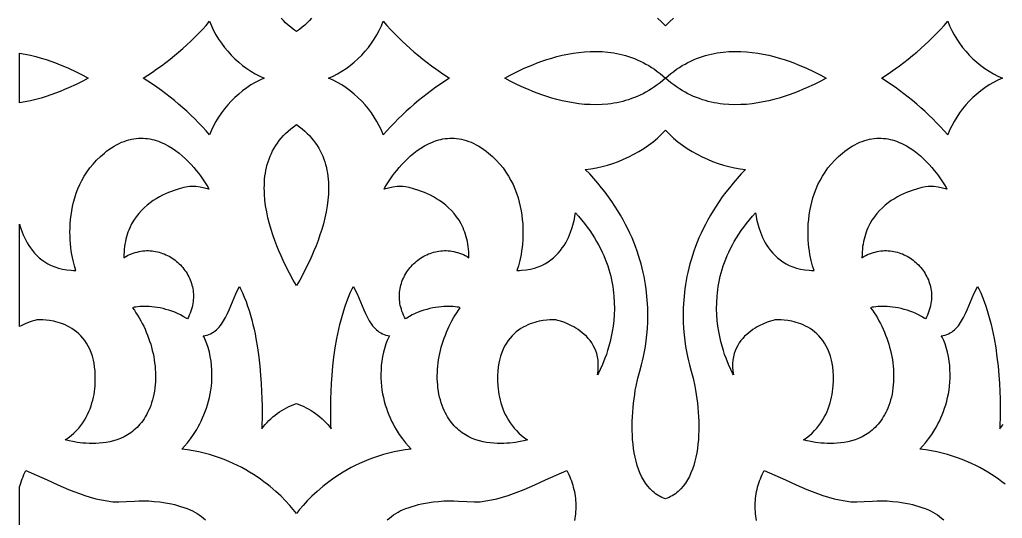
# Model space of a CAD drawing. Extents: x -350 to 350, y -780 to 780.
# Drawn here: x -110 to -3.5, y -47.7 to 6.3 of the extents above; entities that cross this region are included whole.
import ezdxf

# ---------------------------------------------------------------- set-up
doc = ezdxf.new("R2010")
doc.units = 0
doc.layers.add('LAYER_1', color=18, linetype='CONTINUOUS')

msp = doc.modelspace()

# ---------------------------------------------------------------- linework, layer by layer
at = {"layer": 'LAYER_1'}
for points in [[(-78.36, 6.5), (-78.59, 6.24), (-78.84, 5.99), (-79.1, 5.74), (-79.39, 5.5), (-79.68, 5.27), (-80, 5.04), (-80.32, 5.27), (-80.62, 5.5), (-80.9, 5.74), (-81.17, 5.99), (-81.41, 6.24), (-81.65, 6.5)], [(-39.12, 6.5), (-39.57, 6.09), (-40, 5.66), (-40.43, 6.09), (-40.88, 6.5)], [(-3.18, -44), (-3.53, -43.73), (-3.89, -43.47), (-4.26, -43.21), (-4.66, -42.95), (-5.06, -42.7), (-5.49, -42.45), (-5.92, -42.21), (-6.38, -41.98), (-6.85, -41.76), (-7.33, -41.54), (-7.83, -41.34), (-8.35, -41.14), (-8.89, -40.96), (-9.43, -40.79), (-10, -40.64), (-10.58, -40.5), (-11.18, -40.38), (-11.8, -40.28), (-12.43, -40.19), (-12.13, -39.89), (-11.81, -39.52), (-11.48, -39.09), (-11.14, -38.61), (-10.8, -38.07), (-10.64, -37.78), (-10.47, -37.47), (-10.32, -37.16), (-10.16, -36.83), (-10.02, -36.49), (-9.88, -36.14), (-9.75, -35.77), (-9.63, -35.4), (-9.52, -35.01), (-9.43, -34.62), (-9.34, -34.22), (-9.27, -33.8), (-9.22, -33.38), (-9.18, -32.94), (-9.16, -32.5), (-9.15, -32.05), (-9.17, -31.6), (-9.2, -31.13), (-9.26, -30.66), (-9.34, -30.18), (-9.44, -29.69), (-9.57, -29.2), (-9.69, -28.81), (-9.84, -28.44), (-10.01, -28.09), (-10.11, -27.92), (-9.89, -27.89), (-9.69, -27.85), (-9.5, -27.79), (-9.32, -27.71), (-9.14, -27.62), (-8.98, -27.52), (-8.82, -27.4), (-8.67, -27.28), (-8.53, -27.14), (-8.39, -26.99), (-8.26, -26.83), (-8.14, -26.67), (-7.9, -26.31), (-7.69, -25.93), (-7.49, -25.52), (-7.3, -25.1), (-6.93, -24.24), (-6.57, -23.39), (-6.37, -22.98), (-6.17, -22.59), (-6.05, -22.83), (-5.84, -23.28), (-5.65, -23.75), (-5.46, -24.22), (-5.29, -24.7), (-5.13, -25.19), (-4.98, -25.69), (-4.84, -26.19), (-4.71, -26.7), (-4.6, -27.21), (-4.49, -27.71), (-4.39, -28.22), (-4.21, -29.24), (-4.07, -30.25), (-3.96, -31.23), (-3.87, -32.18), (-3.81, -33.09), (-3.77, -33.96), (-3.74, -34.76), (-3.73, -35.5), (-3.72, -36.16), (-3.73, -36.74), (-3.75, -37.59), (-3.76, -37.99), (-3.58, -37.76), (-3.39, -37.54)], [(-110, -48.6), (-110, -44.28), (-109.95, -44.11), (-109.88, -43.88), (-109.81, -43.65), (-109.72, -43.42), (-109.63, -43.19), (-109.53, -42.97), (-109.43, -42.74), (-109.32, -42.52), (-108.74, -42.77), (-108.16, -43.02), (-107.01, -43.54), (-105.86, -44.06), (-104.69, -44.57), (-104.11, -44.8), (-103.52, -45.02), (-102.93, -45.23), (-102.34, -45.41), (-101.74, -45.58), (-101.13, -45.71), (-100.52, -45.82), (-99.9, -45.9), (-99.59, -45.91), (-99.25, -45.91), (-98.47, -45.88), (-97.56, -45.83), (-97.07, -45.82), (-96.54, -45.81), (-95.99, -45.82), (-95.42, -45.86), (-94.82, -45.92), (-94.2, -46.01), (-93.55, -46.14), (-93.22, -46.22), (-92.89, -46.3), (-92.55, -46.41), (-92.21, -46.52), (-91.86, -46.64), (-91.51, -46.78), (-91.26, -46.89), (-91.01, -47.02), (-90.77, -47.16), (-90.53, -47.32), (-90.3, -47.49), (-90.07, -47.67), (-89.86, -47.86)], [(-70.15, -47.86), (-69.93, -47.67), (-69.7, -47.49), (-69.47, -47.32), (-69.24, -47.16), (-68.99, -47.02), (-68.75, -46.89), (-68.49, -46.78), (-68.14, -46.64), (-67.79, -46.52), (-67.45, -46.41), (-67.11, -46.3), (-66.78, -46.22), (-66.45, -46.14), (-65.81, -46.01), (-65.19, -45.92), (-64.59, -45.86), (-64.01, -45.82), (-63.46, -45.81), (-62.94, -45.82), (-62.44, -45.83), (-61.53, -45.88), (-60.75, -45.91), (-60.41, -45.91), (-60.1, -45.9), (-59.49, -45.82), (-58.87, -45.71), (-58.27, -45.58), (-57.67, -45.41), (-57.07, -45.23), (-56.48, -45.02), (-55.89, -44.8), (-55.31, -44.57), (-54.15, -44.06), (-52.99, -43.54), (-51.84, -43.02), (-51.27, -42.77), (-50.69, -42.52), (-50.58, -42.74), (-50.47, -42.97), (-50.37, -43.19), (-50.28, -43.42), (-50.2, -43.65), (-50.12, -43.88), (-50.05, -44.11), (-49.99, -44.34), (-49.93, -44.58), (-49.88, -44.81), (-49.84, -45.05), (-49.8, -45.29), (-49.77, -45.53), (-49.75, -45.77), (-49.73, -46.01), (-49.72, -46.25), (-49.72, -46.49), (-49.73, -46.73), (-49.74, -46.97), (-49.76, -47.21), (-49.78, -47.45), (-49.81, -47.69), (-49.85, -47.93)], [(-30.15, -47.93), (-30.19, -47.69), (-30.22, -47.45), (-30.25, -47.21), (-30.26, -46.97), (-30.28, -46.73), (-30.28, -46.49), (-30.28, -46.25), (-30.27, -46.01), (-30.25, -45.77), (-30.23, -45.53), (-30.2, -45.29), (-30.17, -45.05), (-30.12, -44.81), (-30.07, -44.58), (-30.02, -44.34), (-29.95, -44.11), (-29.88, -43.88), (-29.8, -43.65), (-29.72, -43.42), (-29.63, -43.19), (-29.53, -42.97), (-29.43, -42.74), (-29.31, -42.52), (-28.74, -42.77), (-28.16, -43.02), (-27.01, -43.54), (-25.85, -44.06), (-24.69, -44.57), (-24.11, -44.8), (-23.52, -45.02), (-22.93, -45.23), (-22.33, -45.41), (-21.73, -45.58), (-21.13, -45.71), (-20.52, -45.82), (-19.9, -45.9), (-19.59, -45.91), (-19.25, -45.91), (-18.47, -45.88), (-17.56, -45.83), (-17.06, -45.82), (-16.54, -45.81), (-15.99, -45.82), (-15.41, -45.86), (-14.82, -45.92), (-14.19, -46.01), (-13.55, -46.14), (-13.22, -46.22), (-12.89, -46.3), (-12.55, -46.41), (-12.21, -46.52), (-11.86, -46.64), (-11.51, -46.78), (-11.26, -46.89), (-11.01, -47.02), (-10.76, -47.16), (-10.53, -47.32), (-10.3, -47.49), (-10.07, -47.67), (-9.85, -47.86)]]:
    msp.add_lwpolyline(points, dxfattribs=at)
for points in [[(-89.21, 5.65), (-88.98, 5.17), (-88.73, 4.69), (-88.44, 4.22), (-88.14, 3.77), (-87.8, 3.33), (-87.45, 2.9), (-87.07, 2.49), (-86.68, 2.1), (-86.26, 1.73), (-85.84, 1.38), (-85.39, 1.05), (-84.93, 0.75), (-84.46, 0.47), (-83.98, 0.22), (-83.5, 0), (-83.98, -0.22), (-84.46, -0.47), (-84.93, -0.75), (-85.39, -1.05), (-85.84, -1.38), (-86.26, -1.73), (-86.68, -2.1), (-87.07, -2.49), (-87.45, -2.9), (-87.8, -3.33), (-88.14, -3.77), (-88.44, -4.22), (-88.73, -4.69), (-88.98, -5.17), (-89.21, -5.65), (-89.41, -6.15), (-89.8, -5.71), (-90.2, -5.27), (-90.61, -4.84), (-91.03, -4.42), (-91.45, -4.01), (-91.89, -3.6), (-92.33, -3.21), (-92.78, -2.82), (-93.23, -2.44), (-93.69, -2.06), (-94.16, -1.7), (-94.64, -1.34), (-95.12, -0.99), (-95.61, -0.65), (-96.1, -0.32), (-96.6, 0), (-96.1, 0.32), (-95.61, 0.65), (-95.12, 0.99), (-94.64, 1.34), (-94.16, 1.7), (-93.69, 2.06), (-93.23, 2.44), (-92.78, 2.82), (-92.33, 3.21), (-91.89, 3.6), (-91.45, 4.01), (-91.03, 4.42), (-90.61, 4.84), (-90.2, 5.27), (-89.8, 5.71), (-89.41, 6.15)], [(-70.2, 5.71), (-69.8, 5.27), (-69.39, 4.84), (-68.98, 4.42), (-68.55, 4.01), (-68.12, 3.6), (-67.68, 3.21), (-67.23, 2.82), (-66.77, 2.44), (-66.31, 2.06), (-65.84, 1.7), (-65.37, 1.34), (-64.89, 0.99), (-64.4, 0.65), (-63.91, 0.32), (-63.41, 0), (-63.91, -0.32), (-64.4, -0.65), (-64.89, -0.99), (-65.37, -1.34), (-65.84, -1.7), (-66.31, -2.06), (-66.77, -2.44), (-67.23, -2.82), (-67.68, -3.21), (-68.12, -3.6), (-68.55, -4.01), (-68.98, -4.42), (-69.39, -4.84), (-69.8, -5.27), (-70.2, -5.71), (-70.6, -6.15), (-70.79, -5.65), (-71.02, -5.17), (-71.28, -4.69), (-71.56, -4.22), (-71.87, -3.77), (-72.2, -3.33), (-72.56, -2.9), (-72.93, -2.49), (-73.33, -2.1), (-73.74, -1.73), (-74.17, -1.38), (-74.61, -1.05), (-75.07, -0.75), (-75.54, -0.47), (-76.02, -0.22), (-76.51, 0), (-76.02, 0.22), (-75.54, 0.47), (-75.07, 0.75), (-74.61, 1.05), (-74.17, 1.38), (-73.74, 1.73), (-73.33, 2.1), (-72.93, 2.49), (-72.56, 2.9), (-72.2, 3.33), (-71.87, 3.77), (-71.56, 4.22), (-71.28, 4.69), (-71.02, 5.17), (-70.79, 5.65), (-70.6, 6.15)], [(-9.21, 5.65), (-8.98, 5.17), (-8.73, 4.69), (-8.44, 4.22), (-8.13, 3.77), (-7.8, 3.33), (-7.45, 2.9), (-7.07, 2.49), (-6.68, 2.1), (-6.26, 1.73), (-5.83, 1.38), (-5.39, 1.05), (-4.93, 0.75), (-4.46, 0.47), (-3.98, 0.22), (-3.49, 0), (-3.98, -0.22), (-4.46, -0.47), (-4.93, -0.75), (-5.39, -1.05), (-5.83, -1.38), (-6.26, -1.73), (-6.68, -2.1), (-7.07, -2.49), (-7.45, -2.9), (-7.8, -3.33), (-8.13, -3.77), (-8.44, -4.22), (-8.73, -4.69), (-8.98, -5.17), (-9.21, -5.65), (-9.41, -6.15), (-9.8, -5.71), (-10.2, -5.27), (-10.61, -4.84), (-11.03, -4.42), (-11.45, -4.01), (-11.88, -3.6), (-12.33, -3.21), (-12.77, -2.82), (-13.23, -2.44), (-13.69, -2.06), (-14.16, -1.7), (-14.64, -1.34), (-15.12, -0.99), (-15.6, -0.65), (-16.1, -0.32), (-16.6, 0), (-16.1, 0.32), (-15.6, 0.65), (-15.12, 0.99), (-14.64, 1.34), (-14.16, 1.7), (-13.69, 2.06), (-13.23, 2.44), (-12.77, 2.82), (-12.33, 3.21), (-11.88, 3.6), (-11.45, 4.01), (-11.03, 4.42), (-10.61, 4.84), (-10.2, 5.27), (-9.8, 5.71), (-9.41, 6.15)], [(-109.4, 2.59), (-108.82, 2.47), (-108.24, 2.33), (-107.68, 2.17), (-107.14, 2), (-106.61, 1.82), (-106.1, 1.64), (-105.61, 1.45), (-105.14, 1.25), (-104.7, 1.06), (-103.88, 0.68), (-103.17, 0.32), (-102.59, 0), (-103.17, -0.32), (-103.88, -0.68), (-104.7, -1.06), (-105.14, -1.25), (-105.61, -1.45), (-106.1, -1.64), (-106.61, -1.82), (-107.14, -2), (-107.68, -2.17), (-108.24, -2.33), (-108.82, -2.47), (-109.4, -2.59), (-110, -2.7), (-110, 2.7)], [(-31.85, 2.88), (-31.23, 2.85), (-30.61, 2.78), (-30, 2.7), (-29.4, 2.59), (-28.81, 2.47), (-28.24, 2.33), (-27.68, 2.17), (-27.13, 2), (-26.61, 1.82), (-26.1, 1.64), (-25.61, 1.45), (-25.14, 1.25), (-24.7, 1.06), (-23.88, 0.68), (-23.17, 0.32), (-22.58, 0), (-23.17, -0.32), (-23.88, -0.68), (-24.7, -1.06), (-25.14, -1.25), (-25.61, -1.45), (-26.1, -1.64), (-26.61, -1.82), (-27.13, -2), (-27.68, -2.17), (-28.24, -2.33), (-28.81, -2.47), (-29.4, -2.59), (-30, -2.7), (-30.61, -2.78), (-31.23, -2.85), (-31.85, -2.88), (-32.48, -2.89), (-33.12, -2.87), (-33.76, -2.82), (-34.08, -2.78), (-34.4, -2.73), (-34.72, -2.67), (-35.04, -2.6), (-35.36, -2.53), (-35.68, -2.44), (-36, -2.34), (-36.31, -2.23), (-36.63, -2.11), (-36.95, -1.98), (-37.26, -1.84), (-37.57, -1.69), (-37.88, -1.52), (-38.19, -1.35), (-38.5, -1.15), (-38.81, -0.95), (-39.11, -0.73), (-39.41, -0.5), (-39.71, -0.26), (-40, 0), (-40.3, -0.26), (-40.59, -0.5), (-40.89, -0.73), (-41.2, -0.95), (-41.5, -1.15), (-41.81, -1.35), (-42.12, -1.52), (-42.43, -1.69), (-42.74, -1.84), (-43.06, -1.98), (-43.37, -2.11), (-43.69, -2.23), (-44.01, -2.34), (-44.33, -2.44), (-44.64, -2.53), (-44.96, -2.6), (-45.28, -2.67), (-45.6, -2.73), (-45.93, -2.78), (-46.25, -2.82), (-46.88, -2.87), (-47.52, -2.89), (-48.15, -2.88), (-48.78, -2.85), (-49.39, -2.78), (-50, -2.7), (-50.6, -2.59), (-51.19, -2.47), (-51.76, -2.33), (-52.32, -2.17), (-52.87, -2), (-53.4, -1.82), (-53.9, -1.64), (-54.39, -1.45), (-54.86, -1.25), (-55.31, -1.06), (-56.12, -0.68), (-56.83, -0.32), (-57.42, 0), (-56.83, 0.32), (-56.12, 0.68), (-55.31, 1.06), (-54.86, 1.25), (-54.39, 1.45), (-53.9, 1.64), (-53.4, 1.82), (-52.87, 2), (-52.32, 2.17), (-51.76, 2.33), (-51.19, 2.47), (-50.6, 2.59), (-50, 2.7), (-49.39, 2.78), (-48.78, 2.85), (-48.15, 2.88), (-47.52, 2.89), (-46.88, 2.87), (-46.25, 2.82), (-45.93, 2.78), (-45.6, 2.73), (-45.28, 2.67), (-44.96, 2.6), (-44.64, 2.53), (-44.33, 2.44), (-44.01, 2.34), (-43.69, 2.23), (-43.37, 2.11), (-43.06, 1.98), (-42.74, 1.84), (-42.43, 1.69), (-42.12, 1.52), (-41.81, 1.35), (-41.5, 1.15), (-41.2, 0.95), (-40.89, 0.73), (-40.59, 0.5), (-40.3, 0.26), (-40, 0), (-39.71, 0.26), (-39.41, 0.5), (-39.11, 0.73), (-38.81, 0.95), (-38.5, 1.15), (-38.19, 1.35), (-37.88, 1.52), (-37.57, 1.69), (-37.26, 1.84), (-36.95, 1.98), (-36.63, 2.11), (-36.31, 2.23), (-36, 2.34), (-35.68, 2.44), (-35.36, 2.53), (-35.04, 2.6), (-34.72, 2.67), (-34.4, 2.73), (-34.08, 2.78), (-33.76, 2.82), (-33.12, 2.87), (-32.48, 2.89)], [(-79.68, -5.27), (-79.39, -5.5), (-79.1, -5.74), (-78.84, -5.99), (-78.59, -6.24), (-78.36, -6.5), (-78.14, -6.77), (-77.94, -7.04), (-77.75, -7.32), (-77.58, -7.6), (-77.42, -7.89), (-77.28, -8.18), (-77.15, -8.47), (-77.03, -8.77), (-76.93, -9.07), (-76.84, -9.38), (-76.76, -9.69), (-76.69, -10), (-76.64, -10.32), (-76.59, -10.63), (-76.56, -10.95), (-76.53, -11.27), (-76.52, -11.6), (-76.51, -11.92), (-76.52, -12.24), (-76.53, -12.57), (-76.59, -13.22), (-76.67, -13.86), (-76.78, -14.51), (-76.92, -15.15), (-77.07, -15.78), (-77.25, -16.4), (-77.45, -17), (-77.65, -17.6), (-77.87, -18.17), (-78.1, -18.73), (-78.33, -19.26), (-78.56, -19.77), (-78.8, -20.25), (-79.24, -21.13), (-79.65, -21.88), (-80, -22.47), (-80.35, -21.88), (-80.76, -21.13), (-81.21, -20.25), (-81.44, -19.77), (-81.67, -19.26), (-81.9, -18.73), (-82.13, -18.17), (-82.35, -17.6), (-82.56, -17), (-82.75, -16.4), (-82.93, -15.78), (-83.09, -15.15), (-83.22, -14.51), (-83.34, -13.86), (-83.42, -13.22), (-83.47, -12.57), (-83.48, -12.24), (-83.49, -11.92), (-83.48, -11.6), (-83.47, -11.27), (-83.45, -10.95), (-83.41, -10.63), (-83.37, -10.32), (-83.31, -10), (-83.24, -9.69), (-83.16, -9.38), (-83.07, -9.07), (-82.97, -8.77), (-82.85, -8.47), (-82.72, -8.18), (-82.58, -7.89), (-82.42, -7.6), (-82.25, -7.32), (-82.06, -7.04), (-81.86, -6.77), (-81.65, -6.5), (-81.41, -6.24), (-81.17, -5.99), (-80.9, -5.74), (-80.62, -5.5), (-80.32, -5.27), (-80, -5.04)], [(-39.57, -6.09), (-39.12, -6.5), (-38.65, -6.9), (-38.16, -7.27), (-37.65, -7.62), (-37.12, -7.95), (-36.58, -8.26), (-36.03, -8.54), (-35.46, -8.8), (-34.89, -9.04), (-34.3, -9.25), (-33.71, -9.43), (-33.12, -9.59), (-32.52, -9.72), (-31.92, -9.82), (-31.32, -9.89), (-31.79, -10.39), (-32.24, -10.89), (-32.67, -11.38), (-33.08, -11.88), (-33.47, -12.38), (-33.84, -12.88), (-34.19, -13.38), (-34.52, -13.87), (-34.84, -14.37), (-35.13, -14.86), (-35.41, -15.35), (-35.68, -15.85), (-35.92, -16.33), (-36.15, -16.82), (-36.37, -17.3), (-36.57, -17.79), (-36.76, -18.26), (-36.93, -18.74), (-37.08, -19.21), (-37.23, -19.68), (-37.36, -20.14), (-37.48, -20.6), (-37.59, -21.05), (-37.68, -21.5), (-37.76, -21.95), (-37.84, -22.38), (-37.9, -22.82), (-37.95, -23.25), (-38.03, -24.08), (-38.08, -24.89), (-38.09, -25.67), (-38.08, -26.42), (-38.04, -27.13), (-37.99, -27.82), (-37.91, -28.46), (-37.83, -29.07), (-37.73, -29.63), (-37.63, -30.15), (-37.52, -30.63), (-37.41, -31.06), (-37.22, -31.76), (-37.07, -32.26), (-36.99, -32.52), (-36.82, -33.37), (-36.74, -33.81), (-36.66, -34.27), (-36.6, -34.74), (-36.54, -35.22), (-36.49, -35.7), (-36.45, -36.19), (-36.42, -36.69), (-36.4, -37.19), (-36.39, -37.68), (-36.4, -38.18), (-36.41, -38.68), (-36.44, -39.17), (-36.49, -39.66), (-36.54, -40.14), (-36.62, -40.61), (-36.71, -41.07), (-36.81, -41.52), (-36.93, -41.96), (-37.08, -42.38), (-37.24, -42.78), (-37.41, -43.17), (-37.61, -43.54), (-37.83, -43.89), (-38.07, -44.21), (-38.34, -44.51), (-38.48, -44.65), (-38.62, -44.79), (-38.77, -44.92), (-38.93, -45.04), (-39.09, -45.15), (-39.26, -45.25), (-39.44, -45.35), (-39.62, -45.44), (-39.81, -45.53), (-40, -45.6), (-40.2, -45.53), (-40.38, -45.44), (-40.57, -45.35), (-40.74, -45.25), (-40.91, -45.15), (-41.07, -45.04), (-41.23, -44.92), (-41.38, -44.79), (-41.53, -44.65), (-41.67, -44.51), (-41.93, -44.21), (-42.17, -43.89), (-42.39, -43.54), (-42.59, -43.17), (-42.77, -42.78), (-42.93, -42.38), (-43.07, -41.96), (-43.19, -41.52), (-43.3, -41.07), (-43.39, -40.61), (-43.46, -40.14), (-43.52, -39.66), (-43.56, -39.17), (-43.59, -38.68), (-43.61, -38.18), (-43.61, -37.68), (-43.6, -37.19), (-43.58, -36.69), (-43.55, -36.19), (-43.51, -35.7), (-43.46, -35.22), (-43.4, -34.74), (-43.34, -34.27), (-43.27, -33.81), (-43.19, -33.37), (-43.01, -32.52), (-42.93, -32.26), (-42.78, -31.76), (-42.59, -31.06), (-42.48, -30.63), (-42.38, -30.15), (-42.27, -29.63), (-42.18, -29.07), (-42.09, -28.46), (-42.02, -27.82), (-41.96, -27.13), (-41.92, -26.42), (-41.91, -25.67), (-41.92, -24.89), (-41.97, -24.08), (-42.05, -23.25), (-42.1, -22.82), (-42.16, -22.38), (-42.24, -21.95), (-42.32, -21.5), (-42.42, -21.05), (-42.52, -20.6), (-42.64, -20.14), (-42.77, -19.68), (-42.92, -19.21), (-43.08, -18.74), (-43.25, -18.26), (-43.43, -17.79), (-43.63, -17.3), (-43.85, -16.82), (-44.08, -16.33), (-44.33, -15.85), (-44.59, -15.35), (-44.87, -14.86), (-45.17, -14.37), (-45.48, -13.87), (-45.81, -13.38), (-46.16, -12.88), (-46.53, -12.38), (-46.92, -11.88), (-47.33, -11.38), (-47.76, -10.89), (-48.21, -10.39), (-48.69, -9.89), (-48.08, -9.82), (-47.48, -9.72), (-46.88, -9.59), (-46.29, -9.43), (-45.7, -9.25), (-45.11, -9.04), (-44.54, -8.8), (-43.97, -8.54), (-43.42, -8.26), (-42.88, -7.95), (-42.35, -7.62), (-41.84, -7.27), (-41.35, -6.9), (-40.88, -6.5), (-40.43, -6.09), (-40, -5.66)], [(-96.62, -6.51), (-96.37, -6.53), (-96.13, -6.56), (-95.89, -6.59), (-95.65, -6.64), (-95.42, -6.7), (-95.19, -6.77), (-94.96, -6.84), (-94.74, -6.93), (-94.31, -7.12), (-93.89, -7.34), (-93.48, -7.59), (-93.1, -7.86), (-92.72, -8.14), (-92.37, -8.44), (-92.03, -8.75), (-91.71, -9.06), (-91.41, -9.38), (-91.13, -9.7), (-90.87, -10.01), (-90.63, -10.31), (-90.41, -10.6), (-90.04, -11.13), (-89.76, -11.56), (-89.58, -11.87), (-89.5, -12.02), (-89.97, -11.92), (-90.45, -11.83), (-90.92, -11.76), (-91.17, -11.75), (-91.41, -11.74), (-91.55, -11.75), (-91.82, -11.79), (-92.21, -11.87), (-92.7, -11.99), (-93.26, -12.17), (-93.56, -12.28), (-93.88, -12.4), (-94.2, -12.54), (-94.53, -12.7), (-94.86, -12.87), (-95.19, -13.07), (-95.53, -13.28), (-95.86, -13.52), (-96.18, -13.77), (-96.5, -14.05), (-96.8, -14.35), (-97.09, -14.68), (-97.37, -15.03), (-97.62, -15.41), (-97.86, -15.81), (-98.07, -16.24), (-98.17, -16.47), (-98.26, -16.7), (-98.34, -16.94), (-98.41, -17.19), (-98.48, -17.45), (-98.54, -17.71), (-98.59, -17.98), (-98.63, -18.26), (-98.67, -18.55), (-98.69, -18.84), (-98.7, -19.14), (-98.71, -19.46), (-98.5, -19.34), (-98.3, -19.23), (-98.09, -19.13), (-97.89, -19.05), (-97.68, -18.97), (-97.48, -18.9), (-97.27, -18.85), (-97.06, -18.8), (-96.86, -18.76), (-96.65, -18.73), (-96.45, -18.71), (-96.25, -18.7), (-96.05, -18.7), (-95.85, -18.71), (-95.65, -18.73), (-95.45, -18.75), (-95.26, -18.78), (-95.07, -18.82), (-94.88, -18.87), (-94.69, -18.93), (-94.5, -18.99), (-94.32, -19.06), (-94.14, -19.14), (-93.97, -19.22), (-93.8, -19.31), (-93.63, -19.41), (-93.46, -19.51), (-93.3, -19.62), (-93.15, -19.74), (-93, -19.86), (-92.85, -19.98), (-92.71, -20.12), (-92.57, -20.25), (-92.44, -20.4), (-92.31, -20.54), (-92.19, -20.69), (-92.08, -20.85), (-91.97, -21.01), (-91.86, -21.18), (-91.77, -21.34), (-91.68, -21.52), (-91.59, -21.69), (-91.52, -21.87), (-91.45, -22.05), (-91.38, -22.24), (-91.33, -22.43), (-91.28, -22.62), (-91.24, -22.81), (-91.21, -23.01), (-91.19, -23.21), (-91.17, -23.41), (-91.17, -23.61), (-91.17, -23.81), (-91.18, -24.01), (-91.2, -24.22), (-91.23, -24.43), (-91.27, -24.64), (-91.32, -24.84), (-91.37, -25.05), (-91.44, -25.26), (-91.52, -25.47), (-91.61, -25.68), (-91.71, -25.89), (-91.82, -26.1), (-91.97, -26), (-92.26, -25.82), (-92.57, -25.65), (-92.88, -25.51), (-93.19, -25.37), (-93.51, -25.25), (-93.83, -25.15), (-94.14, -25.06), (-94.46, -24.98), (-94.77, -24.91), (-95.08, -24.86), (-95.38, -24.81), (-95.68, -24.78), (-95.97, -24.76), (-96.24, -24.75), (-96.51, -24.74), (-96.76, -24.75), (-96.99, -24.76), (-97.22, -24.78), (-97.42, -24.81), (-97.6, -24.84), (-97.77, -24.88), (-97.57, -25.15), (-97.39, -25.42), (-97.21, -25.7), (-97.03, -25.99), (-96.87, -26.29), (-96.71, -26.59), (-96.55, -26.89), (-96.41, -27.21), (-96.27, -27.52), (-96.14, -27.84), (-96.02, -28.17), (-95.91, -28.5), (-95.8, -28.83), (-95.71, -29.16), (-95.62, -29.5), (-95.54, -29.84), (-95.47, -30.18), (-95.42, -30.52), (-95.37, -30.86), (-95.33, -31.21), (-95.3, -31.55), (-95.28, -31.89), (-95.27, -32.23), (-95.27, -32.57), (-95.29, -32.91), (-95.31, -33.24), (-95.35, -33.58), (-95.39, -33.91), (-95.45, -34.24), (-95.52, -34.56), (-95.61, -34.88), (-95.7, -35.19), (-95.8, -35.48), (-95.9, -35.75), (-96.02, -36.01), (-96.13, -36.25), (-96.26, -36.49), (-96.39, -36.71), (-96.52, -36.93), (-96.66, -37.13), (-96.81, -37.33), (-96.96, -37.51), (-97.12, -37.69), (-97.28, -37.85), (-97.44, -38.01), (-97.61, -38.16), (-97.78, -38.29), (-97.96, -38.42), (-98.32, -38.66), (-98.69, -38.86), (-99.07, -39.04), (-99.45, -39.18), (-99.84, -39.3), (-100.23, -39.4), (-100.62, -39.48), (-101, -39.53), (-101.39, -39.57), (-101.76, -39.59), (-102.13, -39.6), (-102.48, -39.59), (-102.82, -39.57), (-103.14, -39.55), (-103.74, -39.48), (-104.24, -39.39), (-104.64, -39.31), (-105.06, -39.21), (-104.73, -38.97), (-104.41, -38.73), (-104.12, -38.47), (-103.85, -38.2), (-103.6, -37.93), (-103.37, -37.64), (-103.16, -37.35), (-102.97, -37.05), (-102.79, -36.75), (-102.64, -36.45), (-102.49, -36.14), (-102.37, -35.82), (-102.26, -35.51), (-102.16, -35.2), (-102.07, -34.89), (-102, -34.58), (-101.94, -34.27), (-101.89, -33.96), (-101.86, -33.66), (-101.83, -33.36), (-101.8, -32.79), (-101.8, -32.25), (-101.83, -31.75), (-101.87, -31.29), (-101.94, -30.89), (-102.01, -30.55), (-102.12, -30.13), (-102.25, -29.74), (-102.4, -29.38), (-102.57, -29.04), (-102.75, -28.73), (-102.95, -28.44), (-103.15, -28.17), (-103.37, -27.93), (-103.6, -27.71), (-103.84, -27.5), (-104.08, -27.32), (-104.33, -27.15), (-104.58, -27), (-104.83, -26.87), (-105.08, -26.75), (-105.34, -26.64), (-105.59, -26.55), (-105.83, -26.47), (-106.07, -26.41), (-106.31, -26.35), (-106.75, -26.27), (-107.14, -26.22), (-107.48, -26.19), (-107.75, -26.18), (-108.03, -26.18), (-108.14, -26.2), (-108.34, -26.25), (-108.63, -26.33), (-108.98, -26.46), (-109.39, -26.62), (-109.83, -26.83), (-110, -26.93), (-110, -15.84), (-109.9, -16.18), (-109.72, -16.71), (-109.61, -16.99), (-109.48, -17.27), (-109.34, -17.56), (-109.18, -17.84), (-109.01, -18.13), (-108.82, -18.41), (-108.61, -18.69), (-108.38, -18.96), (-108.14, -19.22), (-107.87, -19.47), (-107.58, -19.7), (-107.27, -19.92), (-106.94, -20.12), (-106.58, -20.31), (-106.2, -20.46), (-105.79, -20.6), (-105.36, -20.71), (-104.9, -20.78), (-104.42, -20.83), (-104.17, -20.84), (-103.91, -20.85), (-104.06, -20.35), (-104.21, -19.77), (-104.28, -19.44), (-104.34, -19.1), (-104.4, -18.73), (-104.45, -18.35), (-104.49, -17.95), (-104.52, -17.54), (-104.54, -17.12), (-104.55, -16.68), (-104.54, -16.24), (-104.52, -15.78), (-104.48, -15.32), (-104.43, -14.85), (-104.36, -14.38), (-104.27, -13.91), (-104.15, -13.43), (-104.02, -12.96), (-103.86, -12.48), (-103.69, -12.01), (-103.48, -11.54), (-103.25, -11.08), (-102.99, -10.63), (-102.71, -10.18), (-102.39, -9.74), (-102.04, -9.32), (-101.66, -8.9), (-101.25, -8.5), (-101.03, -8.31), (-100.81, -8.12), (-100.57, -7.93), (-100.33, -7.75), (-100.05, -7.56), (-99.77, -7.38), (-99.49, -7.23), (-99.22, -7.09), (-98.95, -6.96), (-98.68, -6.86), (-98.41, -6.76), (-98.15, -6.69), (-97.88, -6.62), (-97.63, -6.58), (-97.37, -6.54), (-97.11, -6.52), (-96.86, -6.51)], [(-62.89, -6.52), (-62.64, -6.54), (-62.38, -6.58), (-62.12, -6.62), (-61.86, -6.69), (-61.59, -6.76), (-61.33, -6.86), (-61.06, -6.96), (-60.79, -7.09), (-60.51, -7.23), (-60.24, -7.38), (-59.96, -7.56), (-59.68, -7.75), (-59.43, -7.93), (-59.2, -8.12), (-58.97, -8.31), (-58.75, -8.5), (-58.34, -8.9), (-57.96, -9.32), (-57.61, -9.74), (-57.3, -10.18), (-57.01, -10.63), (-56.75, -11.08), (-56.52, -11.54), (-56.32, -12.01), (-56.14, -12.48), (-55.98, -12.96), (-55.85, -13.43), (-55.74, -13.91), (-55.65, -14.38), (-55.58, -14.85), (-55.52, -15.32), (-55.48, -15.78), (-55.46, -16.24), (-55.46, -16.68), (-55.46, -17.12), (-55.48, -17.54), (-55.51, -17.95), (-55.55, -18.35), (-55.6, -18.73), (-55.66, -19.1), (-55.72, -19.44), (-55.79, -19.77), (-55.94, -20.35), (-56.1, -20.85), (-55.84, -20.84), (-55.59, -20.83), (-55.1, -20.78), (-54.64, -20.71), (-54.21, -20.6), (-53.8, -20.46), (-53.42, -20.31), (-53.07, -20.12), (-52.73, -19.92), (-52.42, -19.7), (-52.14, -19.47), (-51.87, -19.22), (-51.62, -18.96), (-51.39, -18.69), (-51.19, -18.41), (-51, -18.13), (-50.82, -17.84), (-50.67, -17.56), (-50.52, -17.27), (-50.4, -16.99), (-50.29, -16.71), (-50.1, -16.18), (-49.97, -15.7), (-49.87, -15.28), (-49.81, -14.95), (-49.77, -14.59), (-49.42, -14.98), (-49.09, -15.37), (-48.78, -15.75), (-48.48, -16.14), (-48.2, -16.53), (-47.94, -16.92), (-47.7, -17.3), (-47.47, -17.69), (-47.25, -18.08), (-47.05, -18.46), (-46.87, -18.85), (-46.69, -19.23), (-46.54, -19.61), (-46.39, -19.99), (-46.26, -20.36), (-46.14, -20.74), (-46.03, -21.11), (-45.94, -21.48), (-45.85, -21.85), (-45.78, -22.21), (-45.72, -22.57), (-45.67, -22.93), (-45.62, -23.28), (-45.59, -23.63), (-45.55, -24.32), (-45.54, -24.99), (-45.56, -25.64), (-45.61, -26.27), (-45.68, -26.87), (-45.77, -27.46), (-45.88, -28.01), (-46, -28.54), (-46.13, -29.04), (-46.27, -29.51), (-46.41, -29.95), (-46.56, -30.35), (-46.84, -31.04), (-47.09, -31.59), (-47.27, -31.96), (-47.38, -32.15), (-47.31, -31.72), (-47.28, -31.31), (-47.28, -30.92), (-47.31, -30.55), (-47.37, -30.19), (-47.45, -29.86), (-47.56, -29.54), (-47.69, -29.24), (-47.84, -28.96), (-48, -28.69), (-48.18, -28.44), (-48.38, -28.2), (-48.58, -27.98), (-48.8, -27.78), (-49.02, -27.59), (-49.25, -27.41), (-49.48, -27.25), (-49.71, -27.1), (-49.94, -26.96), (-50.17, -26.83), (-50.62, -26.62), (-51.02, -26.46), (-51.38, -26.33), (-51.66, -26.25), (-51.87, -26.2), (-51.97, -26.18), (-52.25, -26.18), (-52.52, -26.19), (-52.86, -26.22), (-53.26, -26.27), (-53.7, -26.35), (-53.93, -26.41), (-54.17, -26.47), (-54.42, -26.55), (-54.67, -26.64), (-54.92, -26.75), (-55.17, -26.87), (-55.43, -27), (-55.68, -27.15), (-55.92, -27.32), (-56.17, -27.5), (-56.4, -27.71), (-56.63, -27.93), (-56.85, -28.17), (-57.06, -28.44), (-57.25, -28.73), (-57.44, -29.04), (-57.6, -29.38), (-57.75, -29.74), (-57.89, -30.13), (-58, -30.55), (-58.07, -30.89), (-58.13, -31.29), (-58.18, -31.75), (-58.2, -32.25), (-58.21, -32.79), (-58.18, -33.36), (-58.15, -33.66), (-58.11, -33.96), (-58.06, -34.27), (-58, -34.58), (-57.93, -34.89), (-57.85, -35.2), (-57.75, -35.51), (-57.64, -35.82), (-57.51, -36.14), (-57.37, -36.45), (-57.21, -36.75), (-57.03, -37.05), (-56.84, -37.35), (-56.63, -37.64), (-56.4, -37.93), (-56.15, -38.2), (-55.88, -38.47), (-55.59, -38.73), (-55.28, -38.97), (-54.94, -39.21), (-55.36, -39.31), (-55.76, -39.39), (-56.27, -39.48), (-56.86, -39.55), (-57.18, -39.57), (-57.52, -39.59), (-57.88, -39.6), (-58.24, -39.59), (-58.62, -39.57), (-59, -39.53), (-59.39, -39.48), (-59.77, -39.4), (-60.16, -39.3), (-60.55, -39.18), (-60.94, -39.04), (-61.31, -38.86), (-61.68, -38.66), (-62.04, -38.42), (-62.22, -38.29), (-62.39, -38.16), (-62.56, -38.01), (-62.73, -37.85), (-62.89, -37.69), (-63.04, -37.51), (-63.19, -37.33), (-63.34, -37.13), (-63.48, -36.93), (-63.62, -36.71), (-63.75, -36.49), (-63.87, -36.25), (-63.99, -36.01), (-64.1, -35.75), (-64.2, -35.48), (-64.3, -35.19), (-64.4, -34.88), (-64.48, -34.56), (-64.55, -34.24), (-64.61, -33.91), (-64.66, -33.58), (-64.69, -33.24), (-64.72, -32.91), (-64.73, -32.57), (-64.73, -32.23), (-64.72, -31.89), (-64.71, -31.55), (-64.68, -31.21), (-64.64, -30.86), (-64.59, -30.52), (-64.53, -30.18), (-64.46, -29.84), (-64.38, -29.5), (-64.3, -29.16), (-64.2, -28.83), (-64.1, -28.5), (-63.98, -28.17), (-63.86, -27.84), (-63.73, -27.52), (-63.6, -27.21), (-63.45, -26.89), (-63.3, -26.59), (-63.14, -26.29), (-62.97, -25.99), (-62.8, -25.7), (-62.62, -25.42), (-62.43, -25.15), (-62.24, -24.88), (-62.4, -24.84), (-62.58, -24.81), (-62.79, -24.78), (-63.01, -24.76), (-63.25, -24.75), (-63.5, -24.74), (-63.76, -24.75), (-64.04, -24.76), (-64.32, -24.78), (-64.62, -24.81), (-64.92, -24.86), (-65.23, -24.91), (-65.54, -24.98), (-65.86, -25.06), (-66.18, -25.15), (-66.5, -25.25), (-66.81, -25.37), (-67.13, -25.51), (-67.44, -25.65), (-67.74, -25.82), (-68.04, -26), (-68.18, -26.1), (-68.29, -25.89), (-68.39, -25.68), (-68.48, -25.47), (-68.56, -25.26), (-68.63, -25.05), (-68.69, -24.84), (-68.74, -24.64), (-68.78, -24.43), (-68.81, -24.22), (-68.83, -24.01), (-68.84, -23.81), (-68.84, -23.61), (-68.83, -23.41), (-68.82, -23.21), (-68.79, -23.01), (-68.76, -22.81), (-68.72, -22.62), (-68.68, -22.43), (-68.62, -22.24), (-68.56, -22.05), (-68.49, -21.87), (-68.41, -21.69), (-68.33, -21.52), (-68.24, -21.34), (-68.14, -21.18), (-68.04, -21.01), (-67.93, -20.85), (-67.81, -20.69), (-67.69, -20.54), (-67.56, -20.4), (-67.43, -20.25), (-67.3, -20.12), (-67.15, -19.98), (-67.01, -19.86), (-66.86, -19.74), (-66.7, -19.62), (-66.54, -19.51), (-66.38, -19.41), (-66.21, -19.31), (-66.04, -19.22), (-65.86, -19.14), (-65.68, -19.06), (-65.5, -18.99), (-65.32, -18.93), (-65.13, -18.87), (-64.94, -18.82), (-64.75, -18.78), (-64.55, -18.75), (-64.35, -18.73), (-64.16, -18.71), (-63.96, -18.7), (-63.76, -18.7), (-63.55, -18.71), (-63.35, -18.73), (-63.14, -18.76), (-62.94, -18.8), (-62.73, -18.85), (-62.53, -18.9), (-62.32, -18.97), (-62.12, -19.05), (-61.91, -19.13), (-61.7, -19.23), (-61.5, -19.34), (-61.3, -19.46), (-61.3, -19.14), (-61.31, -18.84), (-61.34, -18.55), (-61.37, -18.26), (-61.41, -17.98), (-61.47, -17.71), (-61.52, -17.45), (-61.59, -17.19), (-61.67, -16.94), (-61.75, -16.7), (-61.84, -16.47), (-61.93, -16.24), (-62.15, -15.81), (-62.38, -15.41), (-62.64, -15.03), (-62.91, -14.68), (-63.2, -14.35), (-63.51, -14.05), (-63.82, -13.77), (-64.15, -13.52), (-64.48, -13.28), (-64.81, -13.07), (-65.14, -12.87), (-65.48, -12.7), (-65.81, -12.54), (-66.13, -12.4), (-66.44, -12.28), (-66.74, -12.17), (-67.31, -11.99), (-67.79, -11.87), (-68.18, -11.79), (-68.46, -11.75), (-68.6, -11.74), (-68.84, -11.75), (-69.08, -11.76), (-69.56, -11.83), (-70.03, -11.92), (-70.51, -12.02), (-70.43, -11.87), (-70.24, -11.56), (-69.96, -11.13), (-69.59, -10.6), (-69.37, -10.31), (-69.13, -10.01), (-68.87, -9.7), (-68.59, -9.38), (-68.29, -9.06), (-67.97, -8.75), (-67.63, -8.44), (-67.28, -8.14), (-66.91, -7.86), (-66.52, -7.59), (-66.12, -7.34), (-65.7, -7.12), (-65.26, -6.93), (-65.04, -6.84), (-64.81, -6.77), (-64.58, -6.7), (-64.35, -6.64), (-64.12, -6.59), (-63.88, -6.56), (-63.63, -6.53), (-63.39, -6.51), (-63.14, -6.51)], [(-16.61, -6.51), (-16.37, -6.53), (-16.13, -6.56), (-15.89, -6.59), (-15.65, -6.64), (-15.42, -6.7), (-15.19, -6.77), (-14.96, -6.84), (-14.74, -6.93), (-14.31, -7.12), (-13.89, -7.34), (-13.48, -7.59), (-13.09, -7.86), (-12.72, -8.14), (-12.37, -8.44), (-12.03, -8.75), (-11.71, -9.06), (-11.41, -9.38), (-11.13, -9.7), (-10.87, -10.01), (-10.63, -10.31), (-10.41, -10.6), (-10.04, -11.13), (-9.76, -11.56), (-9.58, -11.87), (-9.49, -12.02), (-9.97, -11.92), (-10.44, -11.83), (-10.92, -11.76), (-11.16, -11.75), (-11.4, -11.74), (-11.54, -11.75), (-11.82, -11.79), (-12.21, -11.87), (-12.7, -11.99), (-13.26, -12.17), (-13.56, -12.28), (-13.87, -12.4), (-14.2, -12.54), (-14.53, -12.7), (-14.86, -12.87), (-15.19, -13.07), (-15.53, -13.28), (-15.86, -13.52), (-16.18, -13.77), (-16.49, -14.05), (-16.8, -14.35), (-17.09, -14.68), (-17.36, -15.03), (-17.62, -15.41), (-17.86, -15.81), (-18.07, -16.24), (-18.16, -16.47), (-18.25, -16.7), (-18.34, -16.94), (-18.41, -17.19), (-18.48, -17.45), (-18.54, -17.71), (-18.59, -17.98), (-18.63, -18.26), (-18.66, -18.55), (-18.69, -18.84), (-18.7, -19.14), (-18.71, -19.46), (-18.5, -19.34), (-18.3, -19.23), (-18.09, -19.13), (-17.89, -19.05), (-17.68, -18.97), (-17.47, -18.9), (-17.27, -18.85), (-17.06, -18.8), (-16.86, -18.76), (-16.65, -18.73), (-16.45, -18.71), (-16.25, -18.7), (-16.05, -18.7), (-15.85, -18.71), (-15.65, -18.73), (-15.45, -18.75), (-15.26, -18.78), (-15.06, -18.82), (-14.87, -18.87), (-14.69, -18.93), (-14.5, -18.99), (-14.32, -19.06), (-14.14, -19.14), (-13.97, -19.22), (-13.79, -19.31), (-13.63, -19.41), (-13.46, -19.51), (-13.3, -19.62), (-13.15, -19.74), (-13, -19.86), (-12.85, -19.98), (-12.71, -20.12), (-12.57, -20.25), (-12.44, -20.4), (-12.31, -20.54), (-12.19, -20.69), (-12.07, -20.85), (-11.97, -21.01), (-11.86, -21.18), (-11.77, -21.34), (-11.67, -21.52), (-11.59, -21.69), (-11.51, -21.87), (-11.44, -22.05), (-11.38, -22.24), (-11.33, -22.43), (-11.28, -22.62), (-11.24, -22.81), (-11.21, -23.01), (-11.18, -23.21), (-11.17, -23.41), (-11.16, -23.61), (-11.17, -23.81), (-11.18, -24.01), (-11.2, -24.22), (-11.23, -24.43), (-11.27, -24.64), (-11.31, -24.84), (-11.37, -25.05), (-11.44, -25.26), (-11.52, -25.47), (-11.61, -25.68), (-11.71, -25.89), (-11.82, -26.1), (-11.96, -26), (-12.26, -25.82), (-12.57, -25.65), (-12.88, -25.51), (-13.19, -25.37), (-13.51, -25.25), (-13.82, -25.15), (-14.14, -25.06), (-14.46, -24.98), (-14.77, -24.91), (-15.08, -24.86), (-15.38, -24.81), (-15.68, -24.78), (-15.96, -24.76), (-16.24, -24.75), (-16.5, -24.74), (-16.76, -24.75), (-16.99, -24.76), (-17.21, -24.78), (-17.42, -24.81), (-17.6, -24.84), (-17.77, -24.88), (-17.57, -25.15), (-17.39, -25.42), (-17.21, -25.7), (-17.03, -25.99), (-16.86, -26.29), (-16.7, -26.59), (-16.55, -26.89), (-16.41, -27.21), (-16.27, -27.52), (-16.14, -27.84), (-16.02, -28.17), (-15.91, -28.5), (-15.8, -28.83), (-15.71, -29.16), (-15.62, -29.5), (-15.54, -29.84), (-15.47, -30.18), (-15.41, -30.52), (-15.37, -30.86), (-15.33, -31.21), (-15.3, -31.55), (-15.28, -31.89), (-15.27, -32.23), (-15.27, -32.57), (-15.29, -32.91), (-15.31, -33.24), (-15.35, -33.58), (-15.39, -33.91), (-15.45, -34.24), (-15.52, -34.56), (-15.61, -34.88), (-15.7, -35.19), (-15.8, -35.48), (-15.9, -35.75), (-16.01, -36.01), (-16.13, -36.25), (-16.26, -36.49), (-16.39, -36.71), (-16.52, -36.93), (-16.66, -37.13), (-16.81, -37.33), (-16.96, -37.51), (-17.12, -37.69), (-17.28, -37.85), (-17.44, -38.01), (-17.61, -38.16), (-17.78, -38.29), (-17.96, -38.42), (-18.32, -38.66), (-18.69, -38.86), (-19.07, -39.04), (-19.45, -39.18), (-19.84, -39.3), (-20.23, -39.4), (-20.62, -39.48), (-21, -39.53), (-21.38, -39.57), (-21.76, -39.59), (-22.12, -39.6), (-22.48, -39.59), (-22.82, -39.57), (-23.14, -39.55), (-23.74, -39.48), (-24.24, -39.39), (-24.64, -39.31), (-25.06, -39.21), (-24.72, -38.97), (-24.41, -38.73), (-24.12, -38.47), (-23.85, -38.2), (-23.6, -37.93), (-23.37, -37.64), (-23.16, -37.35), (-22.97, -37.05), (-22.79, -36.75), (-22.63, -36.45), (-22.49, -36.14), (-22.37, -35.82), (-22.25, -35.51), (-22.16, -35.2), (-22.07, -34.89), (-22, -34.58), (-21.94, -34.27), (-21.89, -33.96), (-21.85, -33.66), (-21.83, -33.36), (-21.8, -32.79), (-21.8, -32.25), (-21.82, -31.75), (-21.87, -31.29), (-21.93, -30.89), (-22, -30.55), (-22.12, -30.13), (-22.25, -29.74), (-22.4, -29.38), (-22.57, -29.04), (-22.75, -28.73), (-22.94, -28.44), (-23.15, -28.17), (-23.37, -27.93), (-23.6, -27.71), (-23.84, -27.5), (-24.08, -27.32), (-24.33, -27.15), (-24.58, -27), (-24.83, -26.87), (-25.08, -26.75), (-25.33, -26.64), (-25.58, -26.55), (-25.83, -26.47), (-26.07, -26.41), (-26.3, -26.35), (-26.74, -26.27), (-27.14, -26.22), (-27.48, -26.19), (-27.75, -26.18), (-28.03, -26.18), (-28.14, -26.2), (-28.34, -26.25), (-28.63, -26.33), (-28.98, -26.46), (-29.39, -26.62), (-29.83, -26.83), (-30.06, -26.96), (-30.29, -27.1), (-30.52, -27.25), (-30.75, -27.41), (-30.98, -27.59), (-31.2, -27.78), (-31.42, -27.98), (-31.63, -28.2), (-31.82, -28.44), (-32, -28.69), (-32.17, -28.96), (-32.31, -29.24), (-32.44, -29.54), (-32.55, -29.86), (-32.63, -30.19), (-32.69, -30.55), (-32.72, -30.92), (-32.72, -31.31), (-32.69, -31.72), (-32.62, -32.15), (-32.73, -31.96), (-32.92, -31.59), (-33.16, -31.04), (-33.44, -30.35), (-33.59, -29.95), (-33.73, -29.51), (-33.87, -29.04), (-34, -28.54), (-34.12, -28.01), (-34.23, -27.46), (-34.32, -26.87), (-34.39, -26.27), (-34.44, -25.64), (-34.46, -24.99), (-34.45, -24.32), (-34.41, -23.63), (-34.38, -23.28), (-34.34, -22.93), (-34.28, -22.57), (-34.22, -22.21), (-34.15, -21.85), (-34.06, -21.48), (-33.97, -21.11), (-33.86, -20.74), (-33.74, -20.36), (-33.61, -19.99), (-33.46, -19.61), (-33.31, -19.23), (-33.14, -18.85), (-32.95, -18.46), (-32.75, -18.08), (-32.54, -17.69), (-32.31, -17.3), (-32.06, -16.92), (-31.8, -16.53), (-31.52, -16.14), (-31.22, -15.75), (-30.91, -15.37), (-30.58, -14.98), (-30.24, -14.59), (-30.19, -14.95), (-30.13, -15.28), (-30.04, -15.7), (-29.9, -16.18), (-29.72, -16.71), (-29.6, -16.99), (-29.48, -17.27), (-29.34, -17.56), (-29.18, -17.84), (-29.01, -18.13), (-28.82, -18.41), (-28.61, -18.69), (-28.38, -18.96), (-28.13, -19.22), (-27.87, -19.47), (-27.58, -19.7), (-27.27, -19.92), (-26.93, -20.12), (-26.58, -20.31), (-26.2, -20.46), (-25.79, -20.6), (-25.36, -20.71), (-24.9, -20.78), (-24.42, -20.83), (-24.16, -20.84), (-23.9, -20.85), (-24.06, -20.35), (-24.21, -19.77), (-24.28, -19.44), (-24.34, -19.1), (-24.4, -18.73), (-24.45, -18.35), (-24.49, -17.95), (-24.52, -17.54), (-24.54, -17.12), (-24.54, -16.68), (-24.54, -16.24), (-24.52, -15.78), (-24.48, -15.32), (-24.43, -14.85), (-24.35, -14.38), (-24.26, -13.91), (-24.15, -13.43), (-24.02, -12.96), (-23.86, -12.48), (-23.68, -12.01), (-23.48, -11.54), (-23.25, -11.08), (-22.99, -10.63), (-22.7, -10.18), (-22.39, -9.74), (-22.04, -9.32), (-21.66, -8.9), (-21.25, -8.5), (-21.03, -8.31), (-20.8, -8.12), (-20.57, -7.93), (-20.32, -7.75), (-20.04, -7.56), (-19.77, -7.38), (-19.49, -7.23), (-19.22, -7.09), (-18.94, -6.96), (-18.68, -6.86), (-18.41, -6.76), (-18.14, -6.69), (-17.88, -6.62), (-17.62, -6.58), (-17.37, -6.54), (-17.11, -6.52), (-16.86, -6.51)], [(-73.63, -22.98), (-73.43, -23.39), (-73.07, -24.24), (-72.7, -25.1), (-72.51, -25.52), (-72.31, -25.93), (-72.1, -26.31), (-71.87, -26.67), (-71.74, -26.83), (-71.61, -26.99), (-71.48, -27.14), (-71.33, -27.28), (-71.18, -27.4), (-71.03, -27.52), (-70.86, -27.62), (-70.69, -27.71), (-70.5, -27.79), (-70.31, -27.85), (-70.11, -27.89), (-69.9, -27.92), (-69.99, -28.09), (-70.16, -28.44), (-70.31, -28.81), (-70.43, -29.2), (-70.56, -29.69), (-70.66, -30.18), (-70.74, -30.66), (-70.8, -31.13), (-70.83, -31.6), (-70.85, -32.05), (-70.84, -32.5), (-70.82, -32.94), (-70.78, -33.38), (-70.73, -33.8), (-70.66, -34.22), (-70.57, -34.62), (-70.48, -35.01), (-70.37, -35.4), (-70.25, -35.77), (-70.12, -36.14), (-69.98, -36.49), (-69.84, -36.83), (-69.69, -37.16), (-69.53, -37.47), (-69.37, -37.78), (-69.2, -38.07), (-68.86, -38.61), (-68.52, -39.09), (-68.19, -39.52), (-67.87, -39.89), (-67.57, -40.19), (-68.21, -40.28), (-68.82, -40.38), (-69.42, -40.5), (-70, -40.64), (-70.57, -40.79), (-71.12, -40.96), (-71.65, -41.14), (-72.17, -41.34), (-72.67, -41.54), (-73.15, -41.76), (-73.62, -41.98), (-74.08, -42.21), (-74.52, -42.45), (-74.94, -42.7), (-75.35, -42.95), (-75.74, -43.21), (-76.11, -43.47), (-76.48, -43.73), (-76.82, -44), (-77.15, -44.26), (-77.77, -44.79), (-78.33, -45.31), (-78.84, -45.82), (-79.28, -46.3), (-79.67, -46.75), (-80, -47.16), (-80.34, -46.75), (-80.72, -46.3), (-81.17, -45.82), (-81.67, -45.31), (-82.23, -44.79), (-82.85, -44.26), (-83.18, -44), (-83.53, -43.73), (-83.89, -43.47), (-84.27, -43.21), (-84.66, -42.95), (-85.07, -42.7), (-85.49, -42.45), (-85.93, -42.21), (-86.38, -41.98), (-86.85, -41.76), (-87.34, -41.54), (-87.84, -41.34), (-88.35, -41.14), (-88.89, -40.96), (-89.44, -40.79), (-90, -40.64), (-90.58, -40.5), (-91.18, -40.38), (-91.8, -40.28), (-92.43, -40.19), (-92.13, -39.89), (-91.82, -39.52), (-91.48, -39.09), (-91.14, -38.61), (-90.8, -38.07), (-90.64, -37.78), (-90.48, -37.47), (-90.32, -37.16), (-90.17, -36.83), (-90.02, -36.49), (-89.88, -36.14), (-89.75, -35.77), (-89.63, -35.4), (-89.53, -35.01), (-89.43, -34.62), (-89.35, -34.22), (-89.28, -33.8), (-89.22, -33.38), (-89.18, -32.94), (-89.16, -32.5), (-89.16, -32.05), (-89.17, -31.6), (-89.21, -31.13), (-89.26, -30.66), (-89.34, -30.18), (-89.44, -29.69), (-89.57, -29.2), (-89.7, -28.81), (-89.84, -28.44), (-90.01, -28.09), (-90.11, -27.92), (-89.9, -27.89), (-89.69, -27.85), (-89.5, -27.79), (-89.32, -27.71), (-89.14, -27.62), (-88.98, -27.52), (-88.82, -27.4), (-88.67, -27.28), (-88.53, -27.14), (-88.39, -26.99), (-88.26, -26.83), (-88.14, -26.67), (-87.9, -26.31), (-87.69, -25.93), (-87.49, -25.52), (-87.3, -25.1), (-86.94, -24.24), (-86.57, -23.39), (-86.38, -22.98), (-86.17, -22.59), (-86.05, -22.83), (-85.84, -23.28), (-85.65, -23.75), (-85.46, -24.22), (-85.29, -24.7), (-85.13, -25.19), (-84.98, -25.69), (-84.84, -26.19), (-84.72, -26.7), (-84.6, -27.21), (-84.49, -27.71), (-84.39, -28.22), (-84.22, -29.24), (-84.07, -30.25), (-83.96, -31.23), (-83.88, -32.18), (-83.81, -33.09), (-83.77, -33.96), (-83.74, -34.76), (-83.73, -35.5), (-83.72, -36.16), (-83.73, -36.74), (-83.75, -37.59), (-83.76, -37.99), (-83.58, -37.76), (-83.39, -37.54), (-83.19, -37.32), (-82.98, -37.11), (-82.77, -36.91), (-82.55, -36.71), (-82.32, -36.53), (-82.08, -36.35), (-81.84, -36.18), (-81.59, -36.02), (-81.33, -35.86), (-81.08, -35.72), (-80.81, -35.59), (-80.55, -35.47), (-80.28, -35.36), (-80, -35.25), (-79.73, -35.36), (-79.46, -35.47), (-79.19, -35.59), (-78.93, -35.72), (-78.67, -35.86), (-78.42, -36.02), (-78.17, -36.18), (-77.92, -36.35), (-77.69, -36.53), (-77.46, -36.71), (-77.23, -36.91), (-77.02, -37.11), (-76.81, -37.32), (-76.61, -37.54), (-76.42, -37.76), (-76.24, -37.99), (-76.26, -37.59), (-76.27, -36.74), (-76.28, -36.16), (-76.28, -35.5), (-76.26, -34.76), (-76.24, -33.96), (-76.19, -33.09), (-76.13, -32.18), (-76.04, -31.23), (-75.93, -30.25), (-75.79, -29.24), (-75.62, -28.22), (-75.52, -27.71), (-75.41, -27.21), (-75.29, -26.7), (-75.16, -26.19), (-75.02, -25.69), (-74.87, -25.19), (-74.71, -24.7), (-74.54, -24.22), (-74.36, -23.75), (-74.16, -23.28), (-73.95, -22.83), (-73.83, -22.59)]]:
    msp.add_lwpolyline(points, close=True, dxfattribs=at)

doc.saveas('drawing.dxf')
